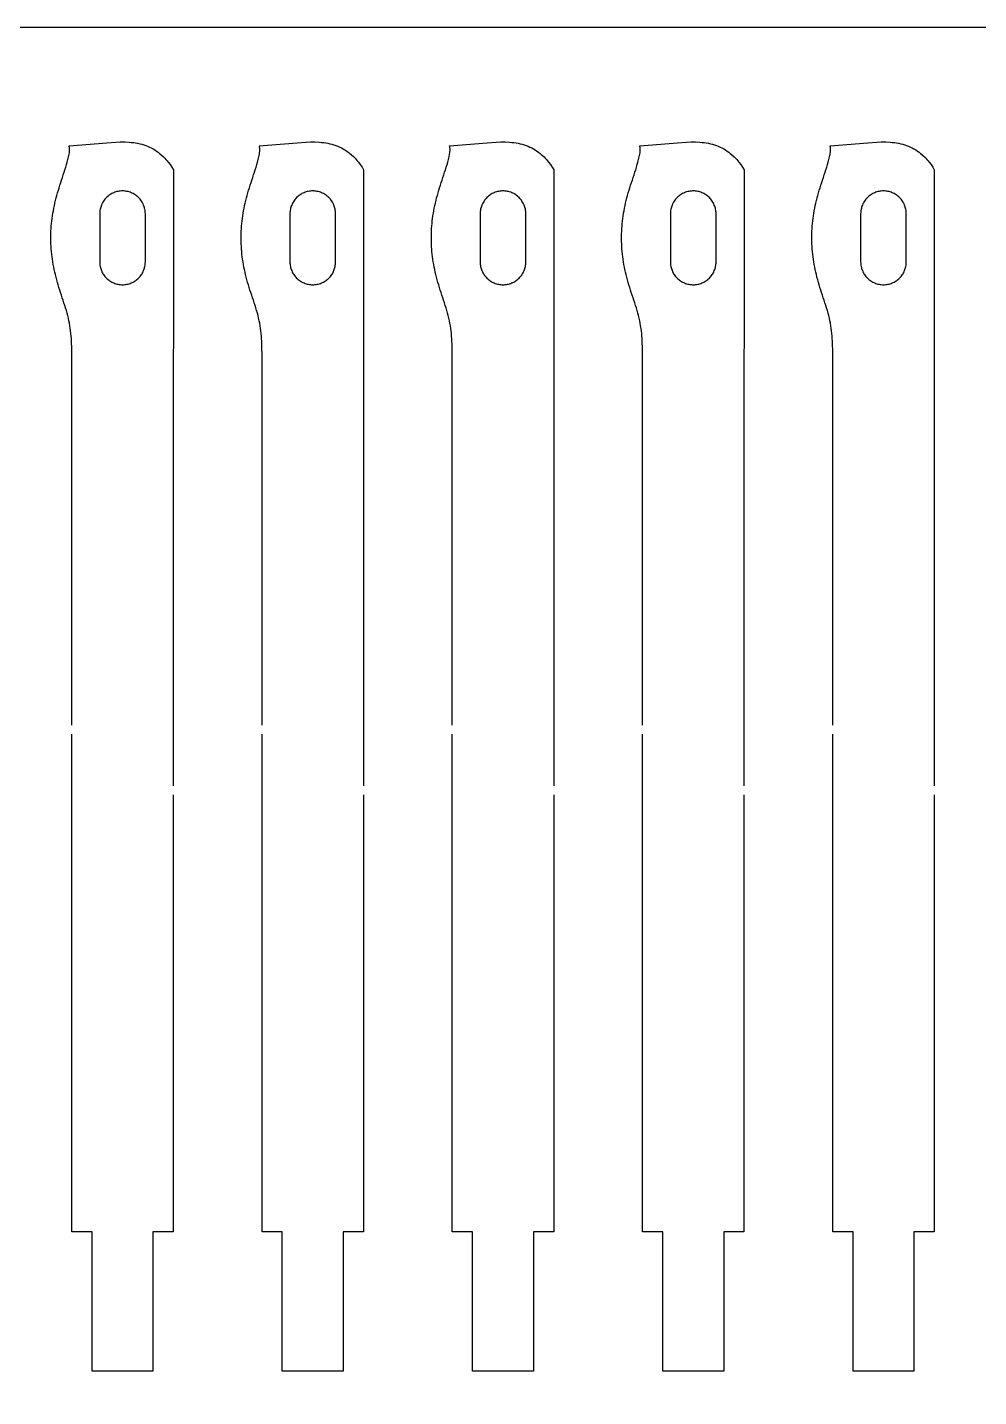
# Model space of a CAD drawing. Header units: millimetres. Extents: x 0 to 340, y 0 to 100.
# Drawn here: x 130.6 to 168.1, y 46 to 100 of the extents above; entities that cross this region are included whole.
import ezdxf

# ---------------------------------------------------------------- set-up
doc = ezdxf.new("R2010")
doc.units = ezdxf.units.MM
doc.layers.add('CUT_red', color=1, linetype='Continuous', true_color=0xff0000)
doc.layers.add('REF_delete', color=7, linetype='Continuous')

msp = doc.modelspace()

# ---------------------------------------------------------------- linework, layer by layer
at = {"layer": 'CUT_red', "true_color": 0xff0000}
for points in [[(132.325, 72.482), (132.325, 87.12), (132.323, 87.322), (132.321, 87.422), (132.318, 87.523), (132.314, 87.624), (132.308, 87.725), (132.301, 87.826), (132.292, 87.927), (132.281, 88.028), (132.267, 88.129), (132.252, 88.23), (132.234, 88.331), (132.214, 88.431), (132.192, 88.532), (132.167, 88.633), (132.141, 88.734), (132.112, 88.835), (132.082, 88.936), (132.051, 89.037), (132.018, 89.138), (131.984, 89.239), (131.951, 89.34), (131.917, 89.441), (131.884, 89.541), (131.851, 89.642), (131.82, 89.743), (131.789, 89.844), (131.759, 89.945), (131.731, 90.046), (131.704, 90.147), (131.679, 90.248), (131.655, 90.349), (131.633, 90.449), (131.613, 90.55), (131.594, 90.651), (131.577, 90.752), (131.561, 90.853), (131.547, 90.954), (131.535, 91.055), (131.525, 91.156), (131.516, 91.257), (131.51, 91.358), (131.504, 91.459), (131.501, 91.559), (131.5, 91.66), (131.5, 91.761), (131.502, 91.862), (131.505, 91.963), (131.511, 92.064), (131.518, 92.165), (131.527, 92.266), (131.538, 92.367), (131.55, 92.468), (131.564, 92.568), (131.58, 92.669), (131.598, 92.77), (131.617, 92.871), (131.638, 92.972), (131.66, 93.073), (131.684, 93.174), (131.71, 93.275), (131.737, 93.376), (131.766, 93.476), (131.795, 93.577), (131.826, 93.678), (131.858, 93.779), (131.891, 93.88), (131.924, 93.981), (131.958, 94.082), (131.992, 94.183), (132.025, 94.284), (132.057, 94.385), (132.089, 94.486), (132.119, 94.586), (132.147, 94.687), (132.173, 94.788), (132.197, 94.889), (132.22, 94.996), (132.229, 95.05), (132.232, 95.077), (132.235, 95.104), (132.237, 95.131), (132.238, 95.158), (132.238, 95.186), (132.237, 95.213), (132.235, 95.241), (132.231, 95.269), (132.225, 95.296), (132.222, 95.31), (132.219, 95.324), (133.705, 95.448), (134.061, 95.475), (134.237, 95.481), (134.413, 95.482), (134.586, 95.474), (134.671, 95.466), (134.756, 95.456), (134.839, 95.444), (134.922, 95.429), (135.003, 95.411), (135.083, 95.39), (135.161, 95.367), (135.238, 95.34), (135.313, 95.311), (135.387, 95.279), (135.458, 95.245), (135.528, 95.207), (135.596, 95.167), (135.662, 95.124), (135.726, 95.079), (135.757, 95.056), (135.787, 95.031), (135.834, 94.99), (135.943, 94.889), (135.992, 94.839), (136.038, 94.788), (136.082, 94.738), (136.124, 94.687), (136.2, 94.586), (136.27, 94.486), (136.329, 94.385), (136.329, 94.284), (136.329, 94.183), (136.329, 94.082), (136.329, 93.981), (136.329, 93.88), (136.329, 93.779), (136.329, 93.678), (136.329, 93.577), (136.329, 93.476), (136.329, 93.376), (136.329, 93.275), (136.329, 93.174), (136.329, 93.073), (136.329, 92.972), (136.329, 92.871), (136.329, 92.77), (136.329, 92.669), (136.329, 92.568), (136.329, 92.468), (136.329, 92.367), (136.329, 92.266), (136.329, 92.165), (136.329, 92.064), (136.329, 91.963), (136.329, 91.913), (136.329, 91.887), (136.329, 91.862), (136.329, 91.811), (136.329, 91.799), (136.329, 91.786), (136.329, 91.774), (136.329, 91.767), (136.329, 91.761), (136.329, 91.66), (136.329, 91.654), (136.329, 91.648), (136.329, 91.642), (136.329, 91.635), (136.329, 91.623), (136.329, 91.61), (136.329, 91.559), (136.329, 91.459), (136.329, 91.358), (136.329, 91.257), (136.329, 91.156), (136.329, 91.055), (136.329, 90.954), (136.329, 90.853), (136.329, 90.752), (136.329, 90.651), (136.329, 90.55), (136.329, 90.449), (136.329, 90.349), (136.329, 90.248), (136.329, 90.147), (136.329, 90.046), (136.329, 89.945), (136.329, 89.844), (136.329, 89.743), (136.329, 89.642), (136.329, 89.541), (136.329, 89.441), (136.329, 89.34), (136.329, 89.239), (136.329, 89.138), (136.329, 89.037), (136.329, 88.936), (136.329, 88.835), (136.329, 88.734), (136.329, 88.633), (136.329, 88.532), (136.329, 88.431), (136.329, 88.331), (136.329, 88.23), (136.329, 88.129), (136.329, 88.028), (136.329, 87.927), (136.329, 87.826), (136.329, 87.725), (136.329, 87.624), (136.329, 87.523), (136.329, 87.422), (136.326, 87.221), (136.325, 70.082)], [(139.825, 72.482), (139.825, 87.12), (139.823, 87.322), (139.821, 87.422), (139.818, 87.523), (139.814, 87.624), (139.808, 87.725), (139.801, 87.826), (139.792, 87.927), (139.781, 88.028), (139.767, 88.129), (139.752, 88.23), (139.734, 88.331), (139.714, 88.431), (139.692, 88.532), (139.667, 88.633), (139.641, 88.734), (139.612, 88.835), (139.582, 88.936), (139.551, 89.037), (139.518, 89.138), (139.484, 89.239), (139.451, 89.34), (139.417, 89.441), (139.384, 89.541), (139.351, 89.642), (139.32, 89.743), (139.289, 89.844), (139.259, 89.945), (139.231, 90.046), (139.204, 90.147), (139.179, 90.248), (139.155, 90.349), (139.133, 90.449), (139.113, 90.55), (139.094, 90.651), (139.077, 90.752), (139.061, 90.853), (139.047, 90.954), (139.035, 91.055), (139.025, 91.156), (139.016, 91.257), (139.01, 91.358), (139.004, 91.459), (139.001, 91.559), (139, 91.66), (139, 91.761), (139.002, 91.862), (139.005, 91.963), (139.011, 92.064), (139.018, 92.165), (139.027, 92.266), (139.038, 92.367), (139.05, 92.468), (139.064, 92.568), (139.08, 92.669), (139.098, 92.77), (139.117, 92.871), (139.138, 92.972), (139.16, 93.073), (139.184, 93.174), (139.21, 93.275), (139.237, 93.376), (139.266, 93.476), (139.295, 93.577), (139.326, 93.678), (139.358, 93.779), (139.391, 93.88), (139.424, 93.981), (139.458, 94.082), (139.492, 94.183), (139.525, 94.284), (139.557, 94.385), (139.589, 94.486), (139.619, 94.586), (139.647, 94.687), (139.673, 94.788), (139.697, 94.889), (139.72, 94.996), (139.729, 95.05), (139.732, 95.077), (139.735, 95.104), (139.737, 95.131), (139.738, 95.158), (139.738, 95.186), (139.737, 95.213), (139.735, 95.241), (139.731, 95.269), (139.725, 95.296), (139.722, 95.31), (139.719, 95.324), (141.205, 95.448), (141.561, 95.475), (141.737, 95.481), (141.913, 95.482), (142.086, 95.474), (142.171, 95.466), (142.256, 95.456), (142.339, 95.444), (142.422, 95.429), (142.503, 95.411), (142.583, 95.39), (142.661, 95.367), (142.738, 95.34), (142.813, 95.311), (142.887, 95.279), (142.958, 95.245), (143.028, 95.207), (143.096, 95.167), (143.162, 95.124), (143.226, 95.079), (143.257, 95.056), (143.287, 95.031), (143.334, 94.99), (143.443, 94.889), (143.492, 94.839), (143.538, 94.788), (143.582, 94.738), (143.624, 94.687), (143.7, 94.586), (143.77, 94.486), (143.829, 94.385), (143.829, 94.284), (143.829, 94.183), (143.829, 94.082), (143.829, 93.981), (143.829, 93.88), (143.829, 93.779), (143.829, 93.678), (143.829, 93.577), (143.829, 93.476), (143.829, 93.376), (143.829, 93.275), (143.829, 93.174), (143.829, 93.073), (143.829, 92.972), (143.829, 92.871), (143.829, 92.77), (143.829, 92.669), (143.829, 92.568), (143.829, 92.468), (143.829, 92.367), (143.829, 92.266), (143.829, 92.165), (143.829, 92.064), (143.829, 91.963), (143.829, 91.913), (143.829, 91.887), (143.829, 91.862), (143.829, 91.811), (143.829, 91.799), (143.829, 91.786), (143.829, 91.774), (143.829, 91.767), (143.829, 91.761), (143.829, 91.66), (143.829, 91.654), (143.829, 91.648), (143.829, 91.642), (143.829, 91.635), (143.829, 91.623), (143.829, 91.61), (143.829, 91.559), (143.829, 91.459), (143.829, 91.358), (143.829, 91.257), (143.829, 91.156), (143.829, 91.055), (143.829, 90.954), (143.829, 90.853), (143.829, 90.752), (143.829, 90.651), (143.829, 90.55), (143.829, 90.449), (143.829, 90.349), (143.829, 90.248), (143.829, 90.147), (143.829, 90.046), (143.829, 89.945), (143.829, 89.844), (143.829, 89.743), (143.829, 89.642), (143.829, 89.541), (143.829, 89.441), (143.829, 89.34), (143.829, 89.239), (143.829, 89.138), (143.829, 89.037), (143.829, 88.936), (143.829, 88.835), (143.829, 88.734), (143.829, 88.633), (143.829, 88.532), (143.829, 88.431), (143.829, 88.331), (143.829, 88.23), (143.829, 88.129), (143.829, 88.028), (143.829, 87.927), (143.829, 87.826), (143.829, 87.725), (143.829, 87.624), (143.829, 87.523), (143.829, 87.422), (143.826, 87.221), (143.825, 70.082)], [(147.325, 72.482), (147.325, 87.12), (147.323, 87.322), (147.321, 87.422), (147.318, 87.523), (147.314, 87.624), (147.308, 87.725), (147.301, 87.826), (147.292, 87.927), (147.281, 88.028), (147.267, 88.129), (147.252, 88.23), (147.234, 88.331), (147.214, 88.431), (147.192, 88.532), (147.167, 88.633), (147.141, 88.734), (147.112, 88.835), (147.082, 88.936), (147.051, 89.037), (147.018, 89.138), (146.984, 89.239), (146.951, 89.34), (146.917, 89.441), (146.884, 89.541), (146.851, 89.642), (146.82, 89.743), (146.789, 89.844), (146.759, 89.945), (146.731, 90.046), (146.704, 90.147), (146.679, 90.248), (146.655, 90.349), (146.633, 90.449), (146.613, 90.55), (146.594, 90.651), (146.577, 90.752), (146.561, 90.853), (146.547, 90.954), (146.535, 91.055), (146.525, 91.156), (146.516, 91.257), (146.51, 91.358), (146.504, 91.459), (146.501, 91.559), (146.5, 91.66), (146.5, 91.761), (146.502, 91.862), (146.505, 91.963), (146.511, 92.064), (146.518, 92.165), (146.527, 92.266), (146.538, 92.367), (146.55, 92.468), (146.564, 92.568), (146.58, 92.669), (146.598, 92.77), (146.617, 92.871), (146.638, 92.972), (146.66, 93.073), (146.684, 93.174), (146.71, 93.275), (146.737, 93.376), (146.766, 93.476), (146.795, 93.577), (146.826, 93.678), (146.858, 93.779), (146.891, 93.88), (146.924, 93.981), (146.958, 94.082), (146.992, 94.183), (147.025, 94.284), (147.057, 94.385), (147.089, 94.486), (147.119, 94.586), (147.147, 94.687), (147.173, 94.788), (147.197, 94.889), (147.22, 94.996), (147.229, 95.05), (147.232, 95.077), (147.235, 95.104), (147.237, 95.131), (147.238, 95.158), (147.238, 95.186), (147.237, 95.213), (147.235, 95.241), (147.231, 95.269), (147.225, 95.296), (147.222, 95.31), (147.219, 95.324), (148.705, 95.448), (149.061, 95.475), (149.237, 95.481), (149.413, 95.482), (149.586, 95.474), (149.671, 95.466), (149.756, 95.456), (149.839, 95.444), (149.922, 95.429), (150.003, 95.411), (150.083, 95.39), (150.161, 95.367), (150.238, 95.34), (150.313, 95.311), (150.387, 95.279), (150.458, 95.245), (150.528, 95.207), (150.596, 95.167), (150.662, 95.124), (150.726, 95.079), (150.757, 95.056), (150.787, 95.031), (150.834, 94.99), (150.943, 94.889), (150.992, 94.839), (151.038, 94.788), (151.082, 94.738), (151.124, 94.687), (151.2, 94.586), (151.27, 94.486), (151.329, 94.385), (151.329, 94.284), (151.329, 94.183), (151.329, 94.082), (151.329, 93.981), (151.329, 93.88), (151.329, 93.779), (151.329, 93.678), (151.329, 93.577), (151.329, 93.476), (151.329, 93.376), (151.329, 93.275), (151.329, 93.174), (151.329, 93.073), (151.329, 92.972), (151.329, 92.871), (151.329, 92.77), (151.329, 92.669), (151.329, 92.568), (151.329, 92.468), (151.329, 92.367), (151.329, 92.266), (151.329, 92.165), (151.329, 92.064), (151.329, 91.963), (151.329, 91.913), (151.329, 91.887), (151.329, 91.862), (151.329, 91.811), (151.329, 91.799), (151.329, 91.786), (151.329, 91.774), (151.329, 91.767), (151.329, 91.761), (151.329, 91.66), (151.329, 91.654), (151.329, 91.648), (151.329, 91.642), (151.329, 91.635), (151.329, 91.623), (151.329, 91.61), (151.329, 91.559), (151.329, 91.459), (151.329, 91.358), (151.329, 91.257), (151.329, 91.156), (151.329, 91.055), (151.329, 90.954), (151.329, 90.853), (151.329, 90.752), (151.329, 90.651), (151.329, 90.55), (151.329, 90.449), (151.329, 90.349), (151.329, 90.248), (151.329, 90.147), (151.329, 90.046), (151.329, 89.945), (151.329, 89.844), (151.329, 89.743), (151.329, 89.642), (151.329, 89.541), (151.329, 89.441), (151.329, 89.34), (151.329, 89.239), (151.329, 89.138), (151.329, 89.037), (151.329, 88.936), (151.329, 88.835), (151.329, 88.734), (151.329, 88.633), (151.329, 88.532), (151.329, 88.431), (151.329, 88.331), (151.329, 88.23), (151.329, 88.129), (151.329, 88.028), (151.329, 87.927), (151.329, 87.826), (151.329, 87.725), (151.329, 87.624), (151.329, 87.523), (151.329, 87.422), (151.326, 87.221), (151.325, 70.082)], [(154.825, 72.482), (154.825, 87.12), (154.823, 87.322), (154.821, 87.422), (154.818, 87.523), (154.814, 87.624), (154.808, 87.725), (154.801, 87.826), (154.792, 87.927), (154.781, 88.028), (154.767, 88.129), (154.752, 88.23), (154.734, 88.331), (154.714, 88.431), (154.692, 88.532), (154.667, 88.633), (154.641, 88.734), (154.612, 88.835), (154.582, 88.936), (154.551, 89.037), (154.518, 89.138), (154.484, 89.239), (154.451, 89.34), (154.417, 89.441), (154.384, 89.541), (154.351, 89.642), (154.32, 89.743), (154.289, 89.844), (154.259, 89.945), (154.231, 90.046), (154.204, 90.147), (154.179, 90.248), (154.155, 90.349), (154.133, 90.449), (154.113, 90.55), (154.094, 90.651), (154.077, 90.752), (154.061, 90.853), (154.047, 90.954), (154.035, 91.055), (154.025, 91.156), (154.016, 91.257), (154.01, 91.358), (154.004, 91.459), (154.001, 91.559), (154, 91.66), (154, 91.761), (154.002, 91.862), (154.005, 91.963), (154.011, 92.064), (154.018, 92.165), (154.027, 92.266), (154.038, 92.367), (154.05, 92.468), (154.064, 92.568), (154.08, 92.669), (154.098, 92.77), (154.117, 92.871), (154.138, 92.972), (154.16, 93.073), (154.184, 93.174), (154.21, 93.275), (154.237, 93.376), (154.266, 93.476), (154.295, 93.577), (154.326, 93.678), (154.358, 93.779), (154.391, 93.88), (154.424, 93.981), (154.458, 94.082), (154.492, 94.183), (154.525, 94.284), (154.557, 94.385), (154.589, 94.486), (154.619, 94.586), (154.647, 94.687), (154.673, 94.788), (154.697, 94.889), (154.72, 94.996), (154.729, 95.05), (154.732, 95.077), (154.735, 95.104), (154.737, 95.131), (154.738, 95.158), (154.738, 95.186), (154.737, 95.213), (154.735, 95.241), (154.731, 95.269), (154.725, 95.296), (154.722, 95.31), (154.719, 95.324), (156.205, 95.448), (156.561, 95.475), (156.737, 95.481), (156.913, 95.482), (157.086, 95.474), (157.171, 95.466), (157.256, 95.456), (157.339, 95.444), (157.422, 95.429), (157.503, 95.411), (157.583, 95.39), (157.661, 95.367), (157.738, 95.34), (157.813, 95.311), (157.887, 95.279), (157.958, 95.245), (158.028, 95.207), (158.096, 95.167), (158.162, 95.124), (158.226, 95.079), (158.257, 95.056), (158.287, 95.031), (158.334, 94.99), (158.443, 94.889), (158.492, 94.839), (158.538, 94.788), (158.582, 94.738), (158.624, 94.687), (158.7, 94.586), (158.77, 94.486), (158.829, 94.385), (158.829, 94.284), (158.829, 94.183), (158.829, 94.082), (158.829, 93.981), (158.829, 93.88), (158.829, 93.779), (158.829, 93.678), (158.829, 93.577), (158.829, 93.476), (158.829, 93.376), (158.829, 93.275), (158.829, 93.174), (158.829, 93.073), (158.829, 92.972), (158.829, 92.871), (158.829, 92.77), (158.829, 92.669), (158.829, 92.568), (158.829, 92.468), (158.829, 92.367), (158.829, 92.266), (158.829, 92.165), (158.829, 92.064), (158.829, 91.963), (158.829, 91.913), (158.829, 91.887), (158.829, 91.862), (158.829, 91.811), (158.829, 91.799), (158.829, 91.786), (158.829, 91.774), (158.829, 91.767), (158.829, 91.761), (158.829, 91.66), (158.829, 91.654), (158.829, 91.648), (158.829, 91.642), (158.829, 91.635), (158.829, 91.623), (158.829, 91.61), (158.829, 91.559), (158.829, 91.459), (158.829, 91.358), (158.829, 91.257), (158.829, 91.156), (158.829, 91.055), (158.829, 90.954), (158.829, 90.853), (158.829, 90.752), (158.829, 90.651), (158.829, 90.55), (158.829, 90.449), (158.829, 90.349), (158.829, 90.248), (158.829, 90.147), (158.829, 90.046), (158.829, 89.945), (158.829, 89.844), (158.829, 89.743), (158.829, 89.642), (158.829, 89.541), (158.829, 89.441), (158.829, 89.34), (158.829, 89.239), (158.829, 89.138), (158.829, 89.037), (158.829, 88.936), (158.829, 88.835), (158.829, 88.734), (158.829, 88.633), (158.829, 88.532), (158.829, 88.431), (158.829, 88.331), (158.829, 88.23), (158.829, 88.129), (158.829, 88.028), (158.829, 87.927), (158.829, 87.826), (158.829, 87.725), (158.829, 87.624), (158.829, 87.523), (158.829, 87.422), (158.826, 87.221), (158.825, 70.082)], [(162.325, 72.482), (162.325, 87.12), (162.323, 87.322), (162.321, 87.422), (162.318, 87.523), (162.314, 87.624), (162.308, 87.725), (162.301, 87.826), (162.292, 87.927), (162.281, 88.028), (162.267, 88.129), (162.252, 88.23), (162.234, 88.331), (162.214, 88.431), (162.192, 88.532), (162.167, 88.633), (162.141, 88.734), (162.112, 88.835), (162.082, 88.936), (162.051, 89.037), (162.018, 89.138), (161.984, 89.239), (161.951, 89.34), (161.917, 89.441), (161.884, 89.541), (161.851, 89.642), (161.82, 89.743), (161.789, 89.844), (161.759, 89.945), (161.731, 90.046), (161.704, 90.147), (161.679, 90.248), (161.655, 90.349), (161.633, 90.449), (161.613, 90.55), (161.594, 90.651), (161.577, 90.752), (161.561, 90.853), (161.547, 90.954), (161.535, 91.055), (161.525, 91.156), (161.516, 91.257), (161.51, 91.358), (161.504, 91.459), (161.501, 91.559), (161.5, 91.66), (161.5, 91.761), (161.502, 91.862), (161.505, 91.963), (161.511, 92.064), (161.518, 92.165), (161.527, 92.266), (161.538, 92.367), (161.55, 92.468), (161.564, 92.568), (161.58, 92.669), (161.598, 92.77), (161.617, 92.871), (161.638, 92.972), (161.66, 93.073), (161.684, 93.174), (161.71, 93.275), (161.737, 93.376), (161.766, 93.476), (161.795, 93.577), (161.826, 93.678), (161.858, 93.779), (161.891, 93.88), (161.924, 93.981), (161.958, 94.082), (161.992, 94.183), (162.025, 94.284), (162.057, 94.385), (162.089, 94.486), (162.119, 94.586), (162.147, 94.687), (162.173, 94.788), (162.197, 94.889), (162.22, 94.996), (162.229, 95.05), (162.232, 95.077), (162.235, 95.104), (162.237, 95.131), (162.238, 95.158), (162.238, 95.186), (162.237, 95.213), (162.235, 95.241), (162.231, 95.269), (162.225, 95.296), (162.222, 95.31), (162.219, 95.324), (163.705, 95.448), (164.061, 95.475), (164.237, 95.481), (164.413, 95.482), (164.586, 95.474), (164.671, 95.466), (164.756, 95.456), (164.839, 95.444), (164.922, 95.429), (165.003, 95.411), (165.083, 95.39), (165.161, 95.367), (165.238, 95.34), (165.313, 95.311), (165.387, 95.279), (165.458, 95.245), (165.528, 95.207), (165.596, 95.167), (165.662, 95.124), (165.726, 95.079), (165.757, 95.056), (165.787, 95.031), (165.834, 94.99), (165.943, 94.889), (165.992, 94.839), (166.038, 94.788), (166.082, 94.738), (166.124, 94.687), (166.2, 94.586), (166.27, 94.486), (166.329, 94.385), (166.329, 94.284), (166.329, 94.183), (166.329, 94.082), (166.329, 93.981), (166.329, 93.88), (166.329, 93.779), (166.329, 93.678), (166.329, 93.577), (166.329, 93.476), (166.329, 93.376), (166.329, 93.275), (166.329, 93.174), (166.329, 93.073), (166.329, 92.972), (166.329, 92.871), (166.329, 92.77), (166.329, 92.669), (166.329, 92.568), (166.329, 92.468), (166.329, 92.367), (166.329, 92.266), (166.329, 92.165), (166.329, 92.064), (166.329, 91.963), (166.329, 91.913), (166.329, 91.887), (166.329, 91.862), (166.329, 91.811), (166.329, 91.799), (166.329, 91.786), (166.329, 91.774), (166.329, 91.767), (166.329, 91.761), (166.329, 91.66), (166.329, 91.654), (166.329, 91.648), (166.329, 91.642), (166.329, 91.635), (166.329, 91.623), (166.329, 91.61), (166.329, 91.559), (166.329, 91.459), (166.329, 91.358), (166.329, 91.257), (166.329, 91.156), (166.329, 91.055), (166.329, 90.954), (166.329, 90.853), (166.329, 90.752), (166.329, 90.651), (166.329, 90.55), (166.329, 90.449), (166.329, 90.349), (166.329, 90.248), (166.329, 90.147), (166.329, 90.046), (166.329, 89.945), (166.329, 89.844), (166.329, 89.743), (166.329, 89.642), (166.329, 89.541), (166.329, 89.441), (166.329, 89.34), (166.329, 89.239), (166.329, 89.138), (166.329, 89.037), (166.329, 88.936), (166.329, 88.835), (166.329, 88.734), (166.329, 88.633), (166.329, 88.532), (166.329, 88.431), (166.329, 88.331), (166.329, 88.23), (166.329, 88.129), (166.329, 88.028), (166.329, 87.927), (166.329, 87.826), (166.329, 87.725), (166.329, 87.624), (166.329, 87.523), (166.329, 87.422), (166.326, 87.221), (166.325, 70.082)], [(135.225, 90.75), (135.225, 92.65), (135.224, 92.694), (135.221, 92.738), (135.215, 92.782), (135.208, 92.826), (135.198, 92.869), (135.186, 92.911), (135.172, 92.953), (135.156, 92.994), (135.139, 93.035), (135.119, 93.074), (135.097, 93.113), (135.073, 93.15), (135.048, 93.186), (135.021, 93.221), (134.992, 93.254), (134.961, 93.286), (134.929, 93.317), (134.896, 93.346), (134.861, 93.373), (134.825, 93.398), (134.788, 93.422), (134.749, 93.444), (134.71, 93.464), (134.669, 93.481), (134.628, 93.497), (134.586, 93.511), (134.544, 93.523), (134.501, 93.533), (134.457, 93.54), (134.413, 93.546), (134.369, 93.549), (134.325, 93.55), (134.281, 93.549), (134.237, 93.546), (134.193, 93.54), (134.149, 93.533), (134.106, 93.523), (134.064, 93.511), (134.022, 93.497), (133.981, 93.481), (133.94, 93.464), (133.901, 93.444), (133.862, 93.422), (133.825, 93.398), (133.789, 93.373), (133.754, 93.346), (133.721, 93.317), (133.689, 93.286), (133.658, 93.254), (133.629, 93.221), (133.602, 93.186), (133.577, 93.15), (133.553, 93.113), (133.531, 93.074), (133.511, 93.035), (133.494, 92.994), (133.478, 92.953), (133.464, 92.911), (133.452, 92.869), (133.442, 92.826), (133.435, 92.782), (133.429, 92.738), (133.426, 92.694), (133.425, 92.65), (133.425, 90.75), (133.426, 90.706), (133.429, 90.662), (133.435, 90.618), (133.442, 90.574), (133.452, 90.531), (133.464, 90.489), (133.478, 90.447), (133.494, 90.406), (133.511, 90.365), (133.531, 90.326), (133.553, 90.287), (133.577, 90.25), (133.602, 90.214), (133.629, 90.179), (133.658, 90.146), (133.689, 90.114), (133.721, 90.083), (133.754, 90.054), (133.789, 90.027), (133.825, 90.002), (133.862, 89.978), (133.901, 89.956), (133.94, 89.936), (133.981, 89.919), (134.022, 89.903), (134.064, 89.889), (134.106, 89.877), (134.149, 89.867), (134.193, 89.86), (134.237, 89.854), (134.281, 89.851), (134.325, 89.85), (134.369, 89.851), (134.413, 89.854), (134.457, 89.86), (134.501, 89.867), (134.544, 89.877), (134.586, 89.889), (134.628, 89.903), (134.669, 89.919), (134.71, 89.936), (134.749, 89.956), (134.788, 89.978), (134.825, 90.002), (134.861, 90.027), (134.896, 90.054), (134.929, 90.083), (134.961, 90.114), (134.992, 90.146), (135.021, 90.179), (135.048, 90.214), (135.073, 90.25), (135.097, 90.287), (135.119, 90.326), (135.139, 90.365), (135.156, 90.406), (135.172, 90.447), (135.186, 90.489), (135.198, 90.531), (135.208, 90.574), (135.215, 90.618), (135.221, 90.662), (135.224, 90.706), (135.225, 90.75)], [(142.725, 90.75), (142.725, 92.65), (142.724, 92.694), (142.721, 92.738), (142.715, 92.782), (142.708, 92.826), (142.698, 92.869), (142.686, 92.911), (142.672, 92.953), (142.656, 92.994), (142.639, 93.035), (142.619, 93.074), (142.597, 93.113), (142.573, 93.15), (142.548, 93.186), (142.521, 93.221), (142.492, 93.254), (142.461, 93.286), (142.429, 93.317), (142.396, 93.346), (142.361, 93.373), (142.325, 93.398), (142.288, 93.422), (142.249, 93.444), (142.21, 93.464), (142.169, 93.481), (142.128, 93.497), (142.086, 93.511), (142.044, 93.523), (142.001, 93.533), (141.957, 93.54), (141.913, 93.546), (141.869, 93.549), (141.825, 93.55), (141.781, 93.549), (141.737, 93.546), (141.693, 93.54), (141.649, 93.533), (141.606, 93.523), (141.564, 93.511), (141.522, 93.497), (141.481, 93.481), (141.44, 93.464), (141.401, 93.444), (141.362, 93.422), (141.325, 93.398), (141.289, 93.373), (141.254, 93.346), (141.221, 93.317), (141.189, 93.286), (141.158, 93.254), (141.129, 93.221), (141.102, 93.186), (141.077, 93.15), (141.053, 93.113), (141.031, 93.074), (141.011, 93.035), (140.994, 92.994), (140.978, 92.953), (140.964, 92.911), (140.952, 92.869), (140.942, 92.826), (140.935, 92.782), (140.929, 92.738), (140.926, 92.694), (140.925, 92.65), (140.925, 90.75), (140.926, 90.706), (140.929, 90.662), (140.935, 90.618), (140.942, 90.574), (140.952, 90.531), (140.964, 90.489), (140.978, 90.447), (140.994, 90.406), (141.011, 90.365), (141.031, 90.326), (141.053, 90.287), (141.077, 90.25), (141.102, 90.214), (141.129, 90.179), (141.158, 90.146), (141.189, 90.114), (141.221, 90.083), (141.254, 90.054), (141.289, 90.027), (141.325, 90.002), (141.362, 89.978), (141.401, 89.956), (141.44, 89.936), (141.481, 89.919), (141.522, 89.903), (141.564, 89.889), (141.606, 89.877), (141.649, 89.867), (141.693, 89.86), (141.737, 89.854), (141.781, 89.851), (141.825, 89.85), (141.869, 89.851), (141.913, 89.854), (141.957, 89.86), (142.001, 89.867), (142.044, 89.877), (142.086, 89.889), (142.128, 89.903), (142.169, 89.919), (142.21, 89.936), (142.249, 89.956), (142.288, 89.978), (142.325, 90.002), (142.361, 90.027), (142.396, 90.054), (142.429, 90.083), (142.461, 90.114), (142.492, 90.146), (142.521, 90.179), (142.548, 90.214), (142.573, 90.25), (142.597, 90.287), (142.619, 90.326), (142.639, 90.365), (142.656, 90.406), (142.672, 90.447), (142.686, 90.489), (142.698, 90.531), (142.708, 90.574), (142.715, 90.618), (142.721, 90.662), (142.724, 90.706), (142.725, 90.75)], [(150.225, 90.75), (150.225, 92.65), (150.224, 92.694), (150.221, 92.738), (150.215, 92.782), (150.208, 92.826), (150.198, 92.869), (150.186, 92.911), (150.172, 92.953), (150.156, 92.994), (150.139, 93.035), (150.119, 93.074), (150.097, 93.113), (150.073, 93.15), (150.048, 93.186), (150.021, 93.221), (149.992, 93.254), (149.961, 93.286), (149.929, 93.317), (149.896, 93.346), (149.861, 93.373), (149.825, 93.398), (149.788, 93.422), (149.749, 93.444), (149.71, 93.464), (149.669, 93.481), (149.628, 93.497), (149.586, 93.511), (149.544, 93.523), (149.501, 93.533), (149.457, 93.54), (149.413, 93.546), (149.369, 93.549), (149.325, 93.55), (149.281, 93.549), (149.237, 93.546), (149.193, 93.54), (149.149, 93.533), (149.106, 93.523), (149.064, 93.511), (149.022, 93.497), (148.981, 93.481), (148.94, 93.464), (148.901, 93.444), (148.862, 93.422), (148.825, 93.398), (148.789, 93.373), (148.754, 93.346), (148.721, 93.317), (148.689, 93.286), (148.658, 93.254), (148.629, 93.221), (148.602, 93.186), (148.577, 93.15), (148.553, 93.113), (148.531, 93.074), (148.511, 93.035), (148.494, 92.994), (148.478, 92.953), (148.464, 92.911), (148.452, 92.869), (148.442, 92.826), (148.435, 92.782), (148.429, 92.738), (148.426, 92.694), (148.425, 92.65), (148.425, 90.75), (148.426, 90.706), (148.429, 90.662), (148.435, 90.618), (148.442, 90.574), (148.452, 90.531), (148.464, 90.489), (148.478, 90.447), (148.494, 90.406), (148.511, 90.365), (148.531, 90.326), (148.553, 90.287), (148.577, 90.25), (148.602, 90.214), (148.629, 90.179), (148.658, 90.146), (148.689, 90.114), (148.721, 90.083), (148.754, 90.054), (148.789, 90.027), (148.825, 90.002), (148.862, 89.978), (148.901, 89.956), (148.94, 89.936), (148.981, 89.919), (149.022, 89.903), (149.064, 89.889), (149.106, 89.877), (149.149, 89.867), (149.193, 89.86), (149.237, 89.854), (149.281, 89.851), (149.325, 89.85), (149.369, 89.851), (149.413, 89.854), (149.457, 89.86), (149.501, 89.867), (149.544, 89.877), (149.586, 89.889), (149.628, 89.903), (149.669, 89.919), (149.71, 89.936), (149.749, 89.956), (149.788, 89.978), (149.825, 90.002), (149.861, 90.027), (149.896, 90.054), (149.929, 90.083), (149.961, 90.114), (149.992, 90.146), (150.021, 90.179), (150.048, 90.214), (150.073, 90.25), (150.097, 90.287), (150.119, 90.326), (150.139, 90.365), (150.156, 90.406), (150.172, 90.447), (150.186, 90.489), (150.198, 90.531), (150.208, 90.574), (150.215, 90.618), (150.221, 90.662), (150.224, 90.706), (150.225, 90.75)], [(157.725, 90.75), (157.725, 92.65), (157.724, 92.694), (157.721, 92.738), (157.715, 92.782), (157.708, 92.826), (157.698, 92.869), (157.686, 92.911), (157.672, 92.953), (157.656, 92.994), (157.639, 93.035), (157.619, 93.074), (157.597, 93.113), (157.573, 93.15), (157.548, 93.186), (157.521, 93.221), (157.492, 93.254), (157.461, 93.286), (157.429, 93.317), (157.396, 93.346), (157.361, 93.373), (157.325, 93.398), (157.288, 93.422), (157.249, 93.444), (157.21, 93.464), (157.169, 93.481), (157.128, 93.497), (157.086, 93.511), (157.044, 93.523), (157.001, 93.533), (156.957, 93.54), (156.913, 93.546), (156.869, 93.549), (156.825, 93.55), (156.781, 93.549), (156.737, 93.546), (156.693, 93.54), (156.649, 93.533), (156.606, 93.523), (156.564, 93.511), (156.522, 93.497), (156.481, 93.481), (156.44, 93.464), (156.401, 93.444), (156.362, 93.422), (156.325, 93.398), (156.289, 93.373), (156.254, 93.346), (156.221, 93.317), (156.189, 93.286), (156.158, 93.254), (156.129, 93.221), (156.102, 93.186), (156.077, 93.15), (156.053, 93.113), (156.031, 93.074), (156.011, 93.035), (155.994, 92.994), (155.978, 92.953), (155.964, 92.911), (155.952, 92.869), (155.942, 92.826), (155.935, 92.782), (155.929, 92.738), (155.926, 92.694), (155.925, 92.65), (155.925, 90.75), (155.926, 90.706), (155.929, 90.662), (155.935, 90.618), (155.942, 90.574), (155.952, 90.531), (155.964, 90.489), (155.978, 90.447), (155.994, 90.406), (156.011, 90.365), (156.031, 90.326), (156.053, 90.287), (156.077, 90.25), (156.102, 90.214), (156.129, 90.179), (156.158, 90.146), (156.189, 90.114), (156.221, 90.083), (156.254, 90.054), (156.289, 90.027), (156.325, 90.002), (156.362, 89.978), (156.401, 89.956), (156.44, 89.936), (156.481, 89.919), (156.522, 89.903), (156.564, 89.889), (156.606, 89.877), (156.649, 89.867), (156.693, 89.86), (156.737, 89.854), (156.781, 89.851), (156.825, 89.85), (156.869, 89.851), (156.913, 89.854), (156.957, 89.86), (157.001, 89.867), (157.044, 89.877), (157.086, 89.889), (157.128, 89.903), (157.169, 89.919), (157.21, 89.936), (157.249, 89.956), (157.288, 89.978), (157.325, 90.002), (157.361, 90.027), (157.396, 90.054), (157.429, 90.083), (157.461, 90.114), (157.492, 90.146), (157.521, 90.179), (157.548, 90.214), (157.573, 90.25), (157.597, 90.287), (157.619, 90.326), (157.639, 90.365), (157.656, 90.406), (157.672, 90.447), (157.686, 90.489), (157.698, 90.531), (157.708, 90.574), (157.715, 90.618), (157.721, 90.662), (157.724, 90.706), (157.725, 90.75)], [(165.225, 90.75), (165.225, 92.65), (165.224, 92.694), (165.221, 92.738), (165.215, 92.782), (165.208, 92.826), (165.198, 92.869), (165.186, 92.911), (165.172, 92.953), (165.156, 92.994), (165.139, 93.035), (165.119, 93.074), (165.097, 93.113), (165.073, 93.15), (165.048, 93.186), (165.021, 93.221), (164.992, 93.254), (164.961, 93.286), (164.929, 93.317), (164.896, 93.346), (164.861, 93.373), (164.825, 93.398), (164.788, 93.422), (164.749, 93.444), (164.71, 93.464), (164.669, 93.481), (164.628, 93.497), (164.586, 93.511), (164.544, 93.523), (164.501, 93.533), (164.457, 93.54), (164.413, 93.546), (164.369, 93.549), (164.325, 93.55), (164.281, 93.549), (164.237, 93.546), (164.193, 93.54), (164.149, 93.533), (164.106, 93.523), (164.064, 93.511), (164.022, 93.497), (163.981, 93.481), (163.94, 93.464), (163.901, 93.444), (163.862, 93.422), (163.825, 93.398), (163.789, 93.373), (163.754, 93.346), (163.721, 93.317), (163.689, 93.286), (163.658, 93.254), (163.629, 93.221), (163.602, 93.186), (163.577, 93.15), (163.553, 93.113), (163.531, 93.074), (163.511, 93.035), (163.494, 92.994), (163.478, 92.953), (163.464, 92.911), (163.452, 92.869), (163.442, 92.826), (163.435, 92.782), (163.429, 92.738), (163.426, 92.694), (163.425, 92.65), (163.425, 90.75), (163.426, 90.706), (163.429, 90.662), (163.435, 90.618), (163.442, 90.574), (163.452, 90.531), (163.464, 90.489), (163.478, 90.447), (163.494, 90.406), (163.511, 90.365), (163.531, 90.326), (163.553, 90.287), (163.577, 90.25), (163.602, 90.214), (163.629, 90.179), (163.658, 90.146), (163.689, 90.114), (163.721, 90.083), (163.754, 90.054), (163.789, 90.027), (163.825, 90.002), (163.862, 89.978), (163.901, 89.956), (163.94, 89.936), (163.981, 89.919), (164.022, 89.903), (164.064, 89.889), (164.106, 89.877), (164.149, 89.867), (164.193, 89.86), (164.237, 89.854), (164.281, 89.851), (164.325, 89.85), (164.369, 89.851), (164.413, 89.854), (164.457, 89.86), (164.501, 89.867), (164.544, 89.877), (164.586, 89.889), (164.628, 89.903), (164.669, 89.919), (164.71, 89.936), (164.749, 89.956), (164.788, 89.978), (164.825, 90.002), (164.861, 90.027), (164.896, 90.054), (164.929, 90.083), (164.961, 90.114), (164.992, 90.146), (165.021, 90.179), (165.048, 90.214), (165.073, 90.25), (165.097, 90.287), (165.119, 90.326), (165.139, 90.365), (165.156, 90.406), (165.172, 90.447), (165.186, 90.489), (165.198, 90.531), (165.208, 90.574), (165.215, 90.618), (165.221, 90.662), (165.224, 90.706), (165.225, 90.75)], [(133.125, 47), (133.125, 52.5), (132.325, 52.5), (132.325, 55.5), (132.325, 55.51), (132.325, 70.5), (132.325, 72.132)], [(140.625, 47), (140.625, 52.5), (139.825, 52.5), (139.825, 55.5), (139.825, 55.51), (139.825, 70.5), (139.825, 72.132)], [(148.125, 47), (148.125, 52.5), (147.325, 52.5), (147.325, 55.5), (147.325, 55.51), (147.325, 70.5), (147.325, 72.132)], [(155.625, 47), (155.625, 52.5), (154.825, 52.5), (154.825, 55.5), (154.825, 55.51), (154.825, 70.5), (154.825, 72.132)], [(163.125, 47), (163.125, 52.5), (162.325, 52.5), (162.325, 55.5), (162.325, 55.51), (162.325, 70.5), (162.325, 72.132)], [(136.325, 69.732), (136.325, 55.5), (136.325, 52.5), (135.525, 52.5), (135.525, 47), (133.125, 47)], [(143.825, 69.732), (143.825, 55.5), (143.825, 52.5), (143.025, 52.5), (143.025, 47), (140.625, 47)], [(151.325, 69.732), (151.325, 55.5), (151.325, 52.5), (150.525, 52.5), (150.525, 47), (148.125, 47)], [(158.825, 69.732), (158.825, 55.5), (158.825, 52.5), (158.025, 52.5), (158.025, 47), (155.625, 47)], [(166.325, 69.732), (166.325, 55.5), (166.325, 52.5), (165.525, 52.5), (165.525, 47), (163.125, 47)]]:
    msp.add_lwpolyline(points, dxfattribs=at)
at = {"layer": 'REF_delete'}
msp.add_lwpolyline([(340, 0), (340, 100), (0, 100), (0, 0), (340, 0)], dxfattribs=at)

doc.saveas('drawing.dxf')
